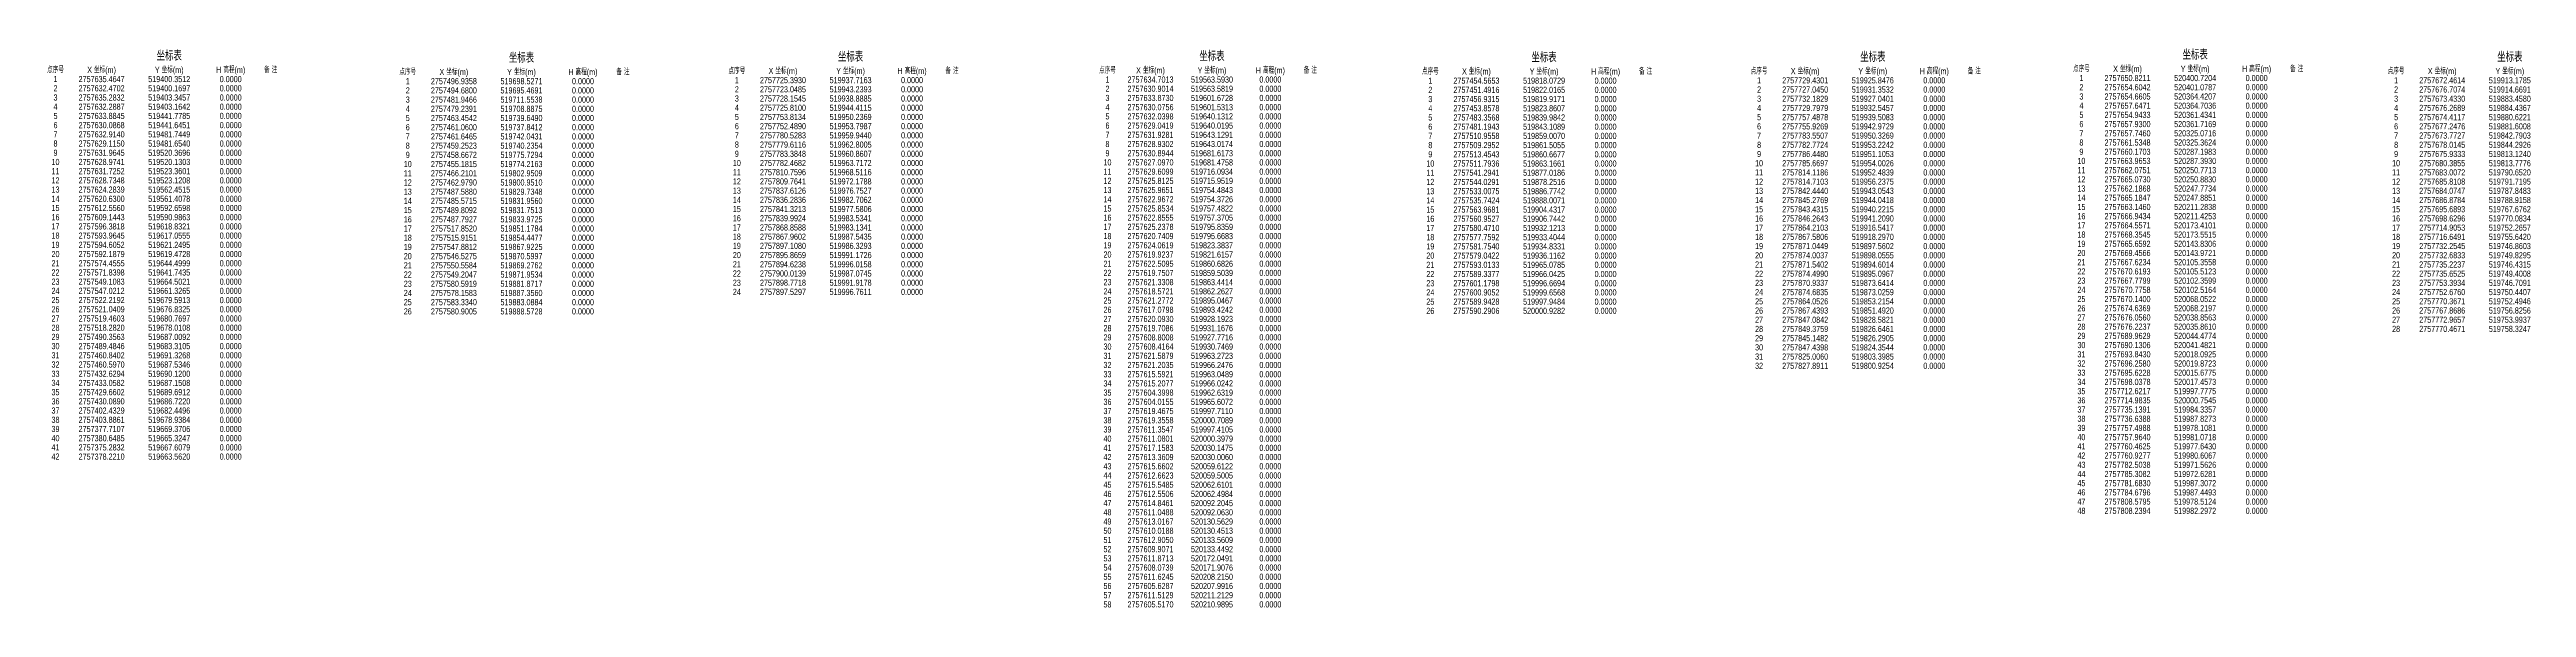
# Model space of a CAD drawing. Extents: x 0 to 558779, y 0 to 2762081.
# Drawn here: x 522115 to 523122, y 2756998 to 2757225 of the extents above; entities that cross this region are included whole.
import ezdxf
from ezdxf.enums import TextEntityAlignment as Align

# ---------------------------------------------------------------- set-up
doc = ezdxf.new("R2010")
doc.units = 0
doc.header["$LTSCALE"] = 20
doc.layers.add('坐标标注', color=6, linetype='Continuous', plot=False)
doc.styles.get("Standard").update_dxf_attribs({"font": 'fsdb_e.shx', "width": 0.7, "bigfont": 'hzdx.shx'})

msp = doc.modelspace()

# ---------------------------------------------------------------- texts
at = {"layer": '坐标标注', "color": 1, "width": 0.7}
for s, p in [('点序号', (522117.303, 2757216.739)), ('X 坐标(m)', (522136.053, 2757216.739)), ('Y 坐标(m)', (522163.553, 2757216.739)), ('H 高程(m)', (522188.553, 2757216.739)), ('备 注', (522204.803, 2757216.739)), ('点序号', (522394.373, 2757216.317)), ('X 坐标(m)', (522413.123, 2757216.317)), ('Y 坐标(m)', (522440.623, 2757216.317)), ('H 高程(m)', (522465.623, 2757216.317)), ('备 注', (522481.873, 2757216.317)), ('点序号', (522545.09, 2757216.551)), ('X 坐标(m)', (522562.59, 2757216.551)), ('Y 坐标(m)', (522587.59, 2757216.551)), ('H 高程(m)', (522611.34, 2757216.551)), ('备 注', (522627.59, 2757216.551)), ('点序号', (522941.143, 2757217.162)), ('X 坐标(m)', (522959.893, 2757217.162)), ('Y 坐标(m)', (522987.393, 2757217.162)), ('H 高程(m)', (523012.393, 2757217.162)), ('备 注', (523028.643, 2757217.162)), ('点序号', (523069.105, 2757216.243)), ('点序号', (522260.548, 2757215.884)), ('X 坐标(m)', (522279.298, 2757215.884)), ('Y 坐标(m)', (522306.798, 2757215.884)), ('H 高程(m)', (522331.798, 2757215.884)), ('备 注', (522348.048, 2757215.884)), ('点序号', (522676.38, 2757216.105)), ('X 坐标(m)', (522695.13, 2757216.105)), ('Y 坐标(m)', (522722.63, 2757216.105)), ('H 高程(m)', (522747.63, 2757216.105)), ('备 注', (522763.88, 2757216.105)), ('点序号', (522810.061, 2757216.226)), ('X 坐标(m)', (522828.811, 2757216.226)), ('Y 坐标(m)', (522856.311, 2757216.226)), ('H 高程(m)', (522881.311, 2757216.226)), ('备 注', (522897.561, 2757216.226)), ('X 坐标(m)', (523087.855, 2757216.243)), ('Y 坐标(m)', (523115.355, 2757216.243))]:
    msp.add_text(s, height=2.5, dxfattribs=at).set_placement(p, align=Align.MIDDLE_CENTER)
at = {"layer": '坐标标注', "color": 6, "width": 0.7}
for p in [(522163.553, 2757222.364), (522306.798, 2757221.509), (522440.623, 2757221.942), (522587.59, 2757222.176), (522722.63, 2757221.73), (522856.311, 2757221.851), (522987.393, 2757222.787), (523115.355, 2757221.868)]:
    msp.add_text('坐标表', height=3.75, dxfattribs=at).set_placement(p, align=Align.MIDDLE_CENTER)
at = {"layer": '坐标标注', "color": 2, "width": 0.7}
for s, p in [('2', (522117.303, 2757209.239)), ('1', (522117.303, 2757212.989)), ('2757635.4647', (522136.053, 2757212.989)), ('2757632.4702', (522136.053, 2757209.239)), ('519400.3512', (522163.553, 2757212.989)), ('519400.1697', (522163.553, 2757209.239)), ('0.0000', (522188.553, 2757212.989)), ('0.0000', (522188.553, 2757209.239)), ('2', (522260.548, 2757208.384)), ('1', (522260.548, 2757212.134)), ('2757496.9358', (522279.298, 2757212.134)), ('2757494.6800', (522279.298, 2757208.384)), ('519698.5271', (522306.798, 2757212.134)), ('519695.4691', (522306.798, 2757208.384)), ('0.0000', (522331.798, 2757212.134)), ('0.0000', (522331.798, 2757208.384)), ('2', (522394.373, 2757208.817)), ('1', (522394.373, 2757212.567)), ('2757725.3930', (522413.123, 2757212.567)), ('2757723.0485', (522413.123, 2757208.817)), ('519937.7163', (522440.623, 2757212.567)), ('519943.2393', (522440.623, 2757208.817)), ('0.0000', (522465.623, 2757212.567)), ('0.0000', (522465.623, 2757208.817)), ('2', (522545.09, 2757209.051)), ('1', (522545.09, 2757212.801)), ('2757634.7013', (522562.59, 2757212.801)), ('2757630.9014', (522562.59, 2757209.051)), ('519563.5930', (522587.59, 2757212.801)), ('519563.5819', (522587.59, 2757209.051)), ('0.0000', (522611.34, 2757212.801)), ('0.0000', (522611.34, 2757209.051)), ('2', (522676.38, 2757208.605)), ('1', (522676.38, 2757212.355)), ('2757454.5653', (522695.13, 2757212.355)), ('2757451.4916', (522695.13, 2757208.605)), ('519818.0729', (522722.63, 2757212.355)), ('519822.0165', (522722.63, 2757208.605)), ('0.0000', (522747.63, 2757212.355)), ('0.0000', (522747.63, 2757208.605)), ('2', (522810.061, 2757208.726)), ('1', (522810.061, 2757212.476)), ('2757729.4301', (522828.811, 2757212.476)), ('2757727.0450', (522828.811, 2757208.726)), ('519925.8476', (522856.311, 2757212.476)), ('519931.3532', (522856.311, 2757208.726)), ('0.0000', (522881.311, 2757212.476)), ('0.0000', (522881.311, 2757208.726)), ('2', (522941.143, 2757209.662)), ('1', (522941.143, 2757213.412)), ('2757650.8211', (522959.893, 2757213.412)), ('2757654.6042', (522959.893, 2757209.662)), ('520400.7204', (522987.393, 2757213.412)), ('520401.0787', (522987.393, 2757209.662)), ('0.0000', (523012.393, 2757213.412)), ('0.0000', (523012.393, 2757209.662)), ('2', (523069.105, 2757208.743)), ('1', (523069.105, 2757212.493)), ('2757672.4614', (523087.855, 2757212.493)), ('2757676.7074', (523087.855, 2757208.743)), ('519913.1785', (523115.355, 2757212.493)), ('519914.6691', (523115.355, 2757208.743)), ('4', (522117.303, 2757201.739)), ('3', (522117.303, 2757205.489)), ('5', (522117.303, 2757197.989)), ('2757635.2832', (522136.053, 2757205.489)), ('2757632.2887', (522136.053, 2757201.739)), ('2757633.8845', (522136.053, 2757197.989)), ('519403.3457', (522163.553, 2757205.489)), ('519403.1642', (522163.553, 2757201.739)), ('519441.7785', (522163.553, 2757197.989)), ('0.0000', (522188.553, 2757205.489)), ('0.0000', (522188.553, 2757201.739)), ('0.0000', (522188.553, 2757197.989)), ('4', (522260.548, 2757200.884)), ('3', (522260.548, 2757204.634)), ('5', (522260.548, 2757197.134)), ('2757481.9466', (522279.298, 2757204.634)), ('2757479.2391', (522279.298, 2757200.884)), ('2757463.4542', (522279.298, 2757197.134)), ('519711.5538', (522306.798, 2757204.634)), ('519708.8875', (522306.798, 2757200.884)), ('519739.6490', (522306.798, 2757197.134)), ('0.0000', (522331.798, 2757204.634)), ('0.0000', (522331.798, 2757200.884)), ('0.0000', (522331.798, 2757197.134)), ('4', (522394.373, 2757201.317)), ('3', (522394.373, 2757205.067)), ('5', (522394.373, 2757197.567)), ('2757728.1545', (522413.123, 2757205.067)), ('2757725.8100', (522413.123, 2757201.317)), ('2757753.8134', (522413.123, 2757197.567)), ('519938.8885', (522440.623, 2757205.067)), ('519944.4115', (522440.623, 2757201.317)), ('519950.2369', (522440.623, 2757197.567)), ('0.0000', (522465.623, 2757205.067)), ('0.0000', (522465.623, 2757201.317)), ('0.0000', (522465.623, 2757197.567)), ('4', (522545.09, 2757201.551)), ('3', (522545.09, 2757205.301)), ('5', (522545.09, 2757197.801)), ('2757633.8730', (522562.59, 2757205.301)), ('2757630.0756', (522562.59, 2757201.551)), ('2757632.0398', (522562.59, 2757197.801)), ('519601.6728', (522587.59, 2757205.301)), ('519601.5313', (522587.59, 2757201.551)), ('519640.1312', (522587.59, 2757197.801)), ('0.0000', (522611.34, 2757205.301)), ('0.0000', (522611.34, 2757201.551)), ('0.0000', (522611.34, 2757197.801)), ('4', (522676.38, 2757201.105)), ('3', (522676.38, 2757204.855)), ('5', (522676.38, 2757197.355)), ('2757456.9315', (522695.13, 2757204.855)), ('2757453.8578', (522695.13, 2757201.105)), ('2757483.3568', (522695.13, 2757197.355)), ('519819.9171', (522722.63, 2757204.855)), ('519823.8607', (522722.63, 2757201.105)), ('519839.9842', (522722.63, 2757197.355)), ('0.0000', (522747.63, 2757204.855)), ('0.0000', (522747.63, 2757201.105)), ('0.0000', (522747.63, 2757197.355)), ('4', (522810.061, 2757201.226)), ('3', (522810.061, 2757204.976)), ('5', (522810.061, 2757197.476)), ('2757732.1829', (522828.811, 2757204.976)), ('2757729.7979', (522828.811, 2757201.226)), ('2757757.4878', (522828.811, 2757197.476)), ('519927.0401', (522856.311, 2757204.976)), ('519932.5457', (522856.311, 2757201.226)), ('519939.5083', (522856.311, 2757197.476)), ('0.0000', (522881.311, 2757204.976)), ('0.0000', (522881.311, 2757201.226)), ('0.0000', (522881.311, 2757197.476)), ('4', (522941.143, 2757202.162)), ('3', (522941.143, 2757205.912)), ('5', (522941.143, 2757198.412)), ('2757654.6605', (522959.893, 2757205.912)), ('2757657.6471', (522959.893, 2757202.162)), ('2757654.9433', (522959.893, 2757198.412)), ('520364.4207', (522987.393, 2757205.912)), ('520364.7036', (522987.393, 2757202.162)), ('520361.4341', (522987.393, 2757198.412)), ('0.0000', (523012.393, 2757205.912)), ('0.0000', (523012.393, 2757202.162)), ('0.0000', (523012.393, 2757198.412)), ('4', (523069.105, 2757201.243)), ('3', (523069.105, 2757204.993)), ('5', (523069.105, 2757197.493)), ('2757673.4330', (523087.855, 2757204.993)), ('2757676.2689', (523087.855, 2757201.243)), ('2757674.4117', (523087.855, 2757197.493)), ('519883.4580', (523115.355, 2757204.993)), ('519884.4367', (523115.355, 2757201.243)), ('519880.6221', (523115.355, 2757197.493)), ('8', (522117.303, 2757186.739)), ('6', (522117.303, 2757194.239)), ('7', (522117.303, 2757190.489)), ('2757630.0868', (522136.053, 2757194.239)), ('2757632.9140', (522136.053, 2757190.489)), ('2757629.1150', (522136.053, 2757186.739)), ('519441.6451', (522163.553, 2757194.239)), ('519481.7449', (522163.553, 2757190.489)), ('519481.6540', (522163.553, 2757186.739)), ('0.0000', (522188.553, 2757194.239)), ('0.0000', (522188.553, 2757190.489)), ('0.0000', (522188.553, 2757186.739)), ('6', (522260.548, 2757193.384)), ('7', (522260.548, 2757189.634)), ('2757461.0600', (522279.298, 2757193.384)), ('2757461.6465', (522279.298, 2757189.634)), ('519737.8412', (522306.798, 2757193.384)), ('519742.0431', (522306.798, 2757189.634)), ('0.0000', (522331.798, 2757193.384)), ('0.0000', (522331.798, 2757189.634)), ('8', (522394.373, 2757186.317)), ('6', (522394.373, 2757193.817)), ('7', (522394.373, 2757190.067)), ('2757752.4890', (522413.123, 2757193.817)), ('2757780.5283', (522413.123, 2757190.067)), ('2757779.6116', (522413.123, 2757186.317)), ('519953.7987', (522440.623, 2757193.817)), ('519959.9440', (522440.623, 2757190.067)), ('519962.8005', (522440.623, 2757186.317)), ('0.0000', (522465.623, 2757193.817)), ('0.0000', (522465.623, 2757190.067)), ('0.0000', (522465.623, 2757186.317)), ('8', (522545.09, 2757186.551)), ('6', (522545.09, 2757194.051)), ('7', (522545.09, 2757190.301)), ('2757629.0419', (522562.59, 2757194.051)), ('2757631.9281', (522562.59, 2757190.301)), ('2757628.9302', (522562.59, 2757186.551)), ('519640.0195', (522587.59, 2757194.051)), ('519643.1291', (522587.59, 2757190.301)), ('519643.0174', (522587.59, 2757186.551)), ('0.0000', (522611.34, 2757194.051)), ('0.0000', (522611.34, 2757190.301)), ('0.0000', (522611.34, 2757186.551)), ('6', (522676.38, 2757193.605)), ('7', (522676.38, 2757189.855)), ('2757481.1943', (522695.13, 2757193.605)), ('2757510.9558', (522695.13, 2757189.855)), ('519843.1089', (522722.63, 2757193.605)), ('519859.0070', (522722.63, 2757189.855)), ('0.0000', (522747.63, 2757193.605)), ('0.0000', (522747.63, 2757189.855)), ('6', (522810.061, 2757193.726)), ('7', (522810.061, 2757189.976)), ('2757755.9269', (522828.811, 2757193.726)), ('2757783.5507', (522828.811, 2757189.976)), ('519942.9729', (522856.311, 2757193.726)), ('519950.3269', (522856.311, 2757189.976)), ('0.0000', (522881.311, 2757193.726)), ('0.0000', (522881.311, 2757189.976)), ('8', (522941.143, 2757187.162)), ('6', (522941.143, 2757194.662)), ('7', (522941.143, 2757190.912)), ('2757657.9300', (522959.893, 2757194.662)), ('2757657.7460', (522959.893, 2757190.912)), ('2757661.5348', (522959.893, 2757187.162)), ('520361.7169', (522987.393, 2757194.662)), ('520325.0716', (522987.393, 2757190.912)), ('520325.3624', (522987.393, 2757187.162)), ('0.0000', (523012.393, 2757194.662)), ('0.0000', (523012.393, 2757190.912)), ('0.0000', (523012.393, 2757187.162)), ('6', (523069.105, 2757193.743)), ('7', (523069.105, 2757189.993)), ('2757677.2476', (523087.855, 2757193.743)), ('2757673.7727', (523087.855, 2757189.993)), ('519881.6008', (523115.355, 2757193.743)), ('519842.7903', (523115.355, 2757189.993)), ('10', (522117.303, 2757179.239)), ('9', (522117.303, 2757182.989)), ('2757631.9645', (522136.053, 2757182.989)), ('2757628.9741', (522136.053, 2757179.239)), ('519520.3696', (522163.553, 2757182.989)), ('519520.1303', (522163.553, 2757179.239)), ('0.0000', (522188.553, 2757182.989)), ('0.0000', (522188.553, 2757179.239)), ('10', (522260.548, 2757178.384)), ('8', (522260.548, 2757185.884)), ('9', (522260.548, 2757182.134)), ('2757459.2523', (522279.298, 2757185.884)), ('2757458.6672', (522279.298, 2757182.134)), ('2757455.1815', (522279.298, 2757178.384)), ('519740.2354', (522306.798, 2757185.884)), ('519775.7294', (522306.798, 2757182.134)), ('519774.2163', (522306.798, 2757178.384)), ('0.0000', (522331.798, 2757185.884)), ('0.0000', (522331.798, 2757182.134)), ('0.0000', (522331.798, 2757178.384)), ('10', (522394.373, 2757178.817)), ('9', (522394.373, 2757182.567)), ('2757783.3848', (522413.123, 2757182.567)), ('2757782.4682', (522413.123, 2757178.817)), ('519960.8607', (522440.623, 2757182.567)), ('519963.7172', (522440.623, 2757178.817)), ('0.0000', (522465.623, 2757182.567)), ('0.0000', (522465.623, 2757178.817)), ('10', (522545.09, 2757179.051)), ('9', (522545.09, 2757182.801)), ('2757630.8944', (522562.59, 2757182.801)), ('2757627.0970', (522562.59, 2757179.051)), ('519681.6173', (522587.59, 2757182.801)), ('519681.4758', (522587.59, 2757179.051)), ('0.0000', (522611.34, 2757182.801)), ('0.0000', (522611.34, 2757179.051)), ('10', (522676.38, 2757178.605)), ('8', (522676.38, 2757186.105)), ('9', (522676.38, 2757182.355)), ('2757509.2952', (522695.13, 2757186.105)), ('2757513.4543', (522695.13, 2757182.355)), ('2757511.7936', (522695.13, 2757178.605)), ('519861.5055', (522722.63, 2757186.105)), ('519860.6677', (522722.63, 2757182.355)), ('519863.1661', (522722.63, 2757178.605)), ('0.0000', (522747.63, 2757186.105)), ('0.0000', (522747.63, 2757182.355)), ('0.0000', (522747.63, 2757178.605)), ('10', (522810.061, 2757178.726)), ('8', (522810.061, 2757186.226)), ('9', (522810.061, 2757182.476)), ('2757782.7724', (522828.811, 2757186.226)), ('2757786.4480', (522828.811, 2757182.476)), ('2757785.6697', (522828.811, 2757178.726)), ('519953.2242', (522856.311, 2757186.226)), ('519951.1053', (522856.311, 2757182.476)), ('519954.0026', (522856.311, 2757178.726)), ('0.0000', (522881.311, 2757186.226)), ('0.0000', (522881.311, 2757182.476)), ('0.0000', (522881.311, 2757178.726)), ('10', (522941.143, 2757179.662)), ('9', (522941.143, 2757183.412)), ('2757660.1703', (522959.893, 2757183.412)), ('2757663.9653', (522959.893, 2757179.662)), ('520287.1983', (522987.393, 2757183.412)), ('520287.3930', (522987.393, 2757179.662)), ('0.0000', (523012.393, 2757183.412)), ('0.0000', (523012.393, 2757179.662)), ('10', (523069.105, 2757178.743)), ('8', (523069.105, 2757186.243)), ('9', (523069.105, 2757182.493)), ('2757678.0145', (523087.855, 2757186.243)), ('2757675.9333', (523087.855, 2757182.493)), ('2757680.3855', (523087.855, 2757178.743)), ('519844.2926', (523115.355, 2757186.243)), ('519813.1240', (523115.355, 2757182.493)), ('519813.7776', (523115.355, 2757178.743)), ('11', (522117.303, 2757175.489)), ('12', (522117.303, 2757171.739)), ('13', (522117.303, 2757167.989)), ('2757631.7252', (522136.053, 2757175.489)), ('2757628.7348', (522136.053, 2757171.739)), ('2757624.2839', (522136.053, 2757167.989)), ('519523.3601', (522163.553, 2757175.489)), ('519523.1208', (522163.553, 2757171.739)), ('519562.4515', (522163.553, 2757167.989)), ('0.0000', (522188.553, 2757175.489)), ('0.0000', (522188.553, 2757171.739)), ('0.0000', (522188.553, 2757167.989)), ('11', (522260.548, 2757174.634)), ('12', (522260.548, 2757170.884)), ('13', (522260.548, 2757167.134)), ('2757466.2101', (522279.298, 2757174.634)), ('2757462.9790', (522279.298, 2757170.884)), ('2757487.5880', (522279.298, 2757167.134)), ('519802.9509', (522306.798, 2757174.634)), ('519800.9510', (522306.798, 2757170.884)), ('519829.7348', (522306.798, 2757167.134)), ('0.0000', (522331.798, 2757174.634)), ('0.0000', (522331.798, 2757170.884)), ('0.0000', (522331.798, 2757167.134)), ('11', (522394.373, 2757175.067)), ('12', (522394.373, 2757171.317)), ('13', (522394.373, 2757167.567)), ('2757810.7596', (522413.123, 2757175.067)), ('2757809.7641', (522413.123, 2757171.317)), ('2757837.6126', (522413.123, 2757167.567)), ('519968.5116', (522440.623, 2757175.067)), ('519972.1788', (522440.623, 2757171.317)), ('519976.7527', (522440.623, 2757167.567)), ('0.0000', (522465.623, 2757175.067)), ('0.0000', (522465.623, 2757171.317)), ('0.0000', (522465.623, 2757167.567)), ('11', (522545.09, 2757175.301)), ('12', (522545.09, 2757171.551)), ('13', (522545.09, 2757167.801)), ('2757629.6099', (522562.59, 2757175.301)), ('2757625.8125', (522562.59, 2757171.551)), ('2757625.9651', (522562.59, 2757167.801)), ('519716.0934', (522587.59, 2757175.301)), ('519715.9519', (522587.59, 2757171.551)), ('519754.4843', (522587.59, 2757167.801)), ('0.0000', (522611.34, 2757175.301)), ('0.0000', (522611.34, 2757171.551)), ('0.0000', (522611.34, 2757167.801)), ('11', (522676.38, 2757174.855)), ('12', (522676.38, 2757171.105)), ('13', (522676.38, 2757167.355)), ('2757541.2941', (522695.13, 2757174.855)), ('2757544.0291', (522695.13, 2757171.105)), ('2757533.0075', (522695.13, 2757167.355)), ('519877.0186', (522722.63, 2757174.855)), ('519878.2516', (522722.63, 2757171.105)), ('519886.7742', (522722.63, 2757167.355)), ('0.0000', (522747.63, 2757174.855)), ('0.0000', (522747.63, 2757171.105)), ('0.0000', (522747.63, 2757167.355)), ('11', (522810.061, 2757174.976)), ('12', (522810.061, 2757171.226)), ('13', (522810.061, 2757167.476)), ('2757814.1186', (522828.811, 2757174.976)), ('2757814.7103', (522828.811, 2757171.226)), ('2757842.4440', (522828.811, 2757167.476)), ('519952.4839', (522856.311, 2757174.976)), ('519956.2375', (522856.311, 2757171.226)), ('519943.0543', (522856.311, 2757167.476)), ('0.0000', (522881.311, 2757174.976)), ('0.0000', (522881.311, 2757171.226)), ('0.0000', (522881.311, 2757167.476)), ('11', (522941.143, 2757175.912)), ('12', (522941.143, 2757172.162)), ('13', (522941.143, 2757168.412)), ('2757662.0751', (522959.893, 2757175.912)), ('2757665.0730', (522959.893, 2757172.162)), ('2757662.1868', (522959.893, 2757168.412)), ('520250.7713', (522987.393, 2757175.912)), ('520250.8830', (522987.393, 2757172.162)), ('520247.7734', (522987.393, 2757168.412)), ('0.0000', (523012.393, 2757175.912)), ('0.0000', (523012.393, 2757172.162)), ('0.0000', (523012.393, 2757168.412)), ('11', (523069.105, 2757174.993)), ('12', (523069.105, 2757171.243)), ('13', (523069.105, 2757167.493)), ('2757683.0072', (523087.855, 2757174.993)), ('2757685.8108', (523087.855, 2757171.243)), ('2757684.0747', (523087.855, 2757167.493)), ('519790.6520', (523115.355, 2757174.993)), ('519791.7195', (523115.355, 2757171.243)), ('519787.8483', (523115.355, 2757167.493)), ('14', (522117.303, 2757164.239)), ('15', (522117.303, 2757160.489)), ('16', (522117.303, 2757156.739)), ('2757620.6300', (522136.053, 2757164.239)), ('2757612.5560', (522136.053, 2757160.489)), ('2757609.1443', (522136.053, 2757156.739)), ('519561.4078', (522163.553, 2757164.239)), ('519592.6598', (522163.553, 2757160.489)), ('519590.9863', (522163.553, 2757156.739)), ('0.0000', (522188.553, 2757164.239)), ('0.0000', (522188.553, 2757160.489)), ('0.0000', (522188.553, 2757156.739)), ('14', (522260.548, 2757163.384)), ('15', (522260.548, 2757159.634)), ('2757485.5715', (522279.298, 2757163.384)), ('2757489.8092', (522279.298, 2757159.634)), ('519831.9560', (522306.798, 2757163.384)), ('519831.7513', (522306.798, 2757159.634)), ('0.0000', (522331.798, 2757163.384)), ('0.0000', (522331.798, 2757159.634)), ('14', (522394.373, 2757163.817)), ('15', (522394.373, 2757160.067)), ('16', (522394.373, 2757156.317)), ('2757836.2836', (522413.123, 2757163.817)), ('2757841.3213', (522413.123, 2757160.067)), ('2757839.9924', (522413.123, 2757156.317)), ('519982.7062', (522440.623, 2757163.817)), ('519977.5806', (522440.623, 2757160.067)), ('519983.5341', (522440.623, 2757156.317)), ('0.0000', (522465.623, 2757163.817)), ('0.0000', (522465.623, 2757160.067)), ('0.0000', (522465.623, 2757156.317)), ('14', (522545.09, 2757164.051)), ('15', (522545.09, 2757160.301)), ('16', (522545.09, 2757156.551)), ('2757622.9672', (522562.59, 2757164.051)), ('2757625.8534', (522562.59, 2757160.301)), ('2757622.8555', (522562.59, 2757156.551)), ('519754.3726', (522587.59, 2757164.051)), ('519757.4822', (522587.59, 2757160.301)), ('519757.3705', (522587.59, 2757156.551)), ('0.0000', (522611.34, 2757164.051)), ('0.0000', (522611.34, 2757160.301)), ('0.0000', (522611.34, 2757156.551)), ('14', (522676.38, 2757163.605)), ('15', (522676.38, 2757159.855)), ('16', (522676.38, 2757156.105)), ('2757535.7424', (522695.13, 2757163.605)), ('2757563.9681', (522695.13, 2757159.855)), ('2757560.9527', (522695.13, 2757156.105)), ('519888.0071', (522722.63, 2757163.605)), ('519904.4317', (522722.63, 2757159.855)), ('519906.7442', (522722.63, 2757156.105)), ('0.0000', (522747.63, 2757163.605)), ('0.0000', (522747.63, 2757159.855)), ('0.0000', (522747.63, 2757156.105)), ('14', (522810.061, 2757163.726)), ('15', (522810.061, 2757159.976)), ('16', (522810.061, 2757156.226)), ('2757845.2769', (522828.811, 2757163.726)), ('2757843.4315', (522828.811, 2757159.976)), ('2757846.2643', (522828.811, 2757156.226)), ('519944.0418', (522856.311, 2757163.726)), ('519940.2215', (522856.311, 2757159.976)), ('519941.2090', (522856.311, 2757156.226)), ('0.0000', (522881.311, 2757163.726)), ('0.0000', (522881.311, 2757159.976)), ('0.0000', (522881.311, 2757156.226)), ('14', (522941.143, 2757164.662)), ('15', (522941.143, 2757160.912)), ('16', (522941.143, 2757157.162)), ('2757665.1847', (522959.893, 2757164.662)), ('2757663.1460', (522959.893, 2757160.912)), ('2757666.9434', (522959.893, 2757157.162)), ('520247.8851', (522987.393, 2757164.662)), ('520211.2838', (522987.393, 2757160.912)), ('520211.4253', (522987.393, 2757157.162)), ('0.0000', (523012.393, 2757164.662)), ('0.0000', (523012.393, 2757160.912)), ('0.0000', (523012.393, 2757157.162)), ('14', (523069.105, 2757163.743)), ('15', (523069.105, 2757159.993)), ('16', (523069.105, 2757156.243)), ('2757686.8784', (523087.855, 2757163.743)), ('2757695.6893', (523087.855, 2757159.993)), ('2757698.6296', (523087.855, 2757156.243)), ('519788.9158', (523115.355, 2757163.743)), ('519767.6762', (523115.355, 2757159.993)), ('519770.0834', (523115.355, 2757156.243)), ('17', (522117.303, 2757152.989)), ('18', (522117.303, 2757149.239)), ('2757596.3818', (522136.053, 2757152.989)), ('2757593.9645', (522136.053, 2757149.239)), ('519618.8321', (522163.553, 2757152.989)), ('519617.0555', (522163.553, 2757149.239)), ('0.0000', (522188.553, 2757152.989)), ('0.0000', (522188.553, 2757149.239)), ('16', (522260.548, 2757155.884)), ('17', (522260.548, 2757152.134)), ('18', (522260.548, 2757148.384)), ('2757487.7927', (522279.298, 2757155.884)), ('2757517.8520', (522279.298, 2757152.134)), ('2757515.9151', (522279.298, 2757148.384)), ('519833.9725', (522306.798, 2757155.884)), ('519851.1784', (522306.798, 2757152.134)), ('519854.4477', (522306.798, 2757148.384)), ('0.0000', (522331.798, 2757155.884)), ('0.0000', (522331.798, 2757152.134)), ('0.0000', (522331.798, 2757148.384)), ('17', (522394.373, 2757152.567)), ('18', (522394.373, 2757148.817)), ('2757868.8588', (522413.123, 2757152.567)), ('2757867.9602', (522413.123, 2757148.817)), ('519983.1341', (522440.623, 2757152.567)), ('519987.5435', (522440.623, 2757148.817)), ('0.0000', (522465.623, 2757152.567)), ('0.0000', (522465.623, 2757148.817)), ('17', (522545.09, 2757152.801)), ('18', (522545.09, 2757149.051)), ('2757625.2378', (522562.59, 2757152.801)), ('2757620.7409', (522562.59, 2757149.051)), ('519795.8359', (522587.59, 2757152.801)), ('519795.6683', (522587.59, 2757149.051)), ('0.0000', (522611.34, 2757152.801)), ('0.0000', (522611.34, 2757149.051)), ('17', (522676.38, 2757152.355)), ('18', (522676.38, 2757148.605)), ('2757580.4710', (522695.13, 2757152.355)), ('2757577.7592', (522695.13, 2757148.605)), ('519932.1213', (522722.63, 2757152.355)), ('519933.4044', (522722.63, 2757148.605)), ('0.0000', (522747.63, 2757152.355)), ('0.0000', (522747.63, 2757148.605)), ('17', (522810.061, 2757152.476)), ('18', (522810.061, 2757148.726)), ('2757864.2103', (522828.811, 2757152.476)), ('2757867.5806', (522828.811, 2757148.726)), ('519916.5417', (522856.311, 2757152.476)), ('519918.2970', (522856.311, 2757148.726)), ('0.0000', (522881.311, 2757152.476)), ('0.0000', (522881.311, 2757148.726)), ('17', (522941.143, 2757153.412)), ('18', (522941.143, 2757149.662)), ('2757664.5571', (522959.893, 2757153.412)), ('2757668.3545', (522959.893, 2757149.662)), ('520173.4101', (522987.393, 2757153.412)), ('520173.5515', (522987.393, 2757149.662)), ('0.0000', (523012.393, 2757153.412)), ('0.0000', (523012.393, 2757149.662)), ('17', (523069.105, 2757152.493)), ('18', (523069.105, 2757148.743)), ('2757714.9053', (523087.855, 2757152.493)), ('2757716.6491', (523087.855, 2757148.743)), ('519752.2657', (523115.355, 2757152.493)), ('519755.6420', (523115.355, 2757148.743)), ('20', (522117.303, 2757141.739)), ('21', (522117.303, 2757137.989)), ('19', (522117.303, 2757145.489)), ('2757594.6052', (522136.053, 2757145.489)), ('2757592.1879', (522136.053, 2757141.739)), ('2757574.4555', (522136.053, 2757137.989)), ('519621.2495', (522163.553, 2757145.489)), ('519619.4728', (522163.553, 2757141.739)), ('519644.4999', (522163.553, 2757137.989)), ('0.0000', (522188.553, 2757145.489)), ('0.0000', (522188.553, 2757141.739)), ('0.0000', (522188.553, 2757137.989)), ('20', (522260.548, 2757140.884)), ('21', (522260.548, 2757137.134)), ('19', (522260.548, 2757144.634)), ('2757547.8812', (522279.298, 2757144.634)), ('2757546.5275', (522279.298, 2757140.884)), ('2757550.5584', (522279.298, 2757137.134)), ('519867.9225', (522306.798, 2757144.634)), ('519870.5997', (522306.798, 2757140.884)), ('519869.2762', (522306.798, 2757137.134)), ('0.0000', (522331.798, 2757144.634)), ('0.0000', (522331.798, 2757140.884)), ('0.0000', (522331.798, 2757137.134)), ('20', (522394.373, 2757141.317)), ('21', (522394.373, 2757137.567)), ('19', (522394.373, 2757145.067)), ('2757897.1080', (522413.123, 2757145.067)), ('2757895.8659', (522413.123, 2757141.317)), ('2757894.6238', (522413.123, 2757137.567)), ('519986.3293', (522440.623, 2757145.067)), ('519991.1726', (522440.623, 2757141.317)), ('519996.0158', (522440.623, 2757137.567)), ('0.0000', (522465.623, 2757145.067)), ('0.0000', (522465.623, 2757141.317)), ('0.0000', (522465.623, 2757137.567)), ('20', (522545.09, 2757141.551)), ('21', (522545.09, 2757137.801)), ('19', (522545.09, 2757145.301)), ('2757624.0619', (522562.59, 2757145.301)), ('2757619.9237', (522562.59, 2757141.551)), ('2757622.5095', (522562.59, 2757137.801)), ('519823.3837', (522587.59, 2757145.301)), ('519821.6157', (522587.59, 2757141.551)), ('519860.6826', (522587.59, 2757137.801)), ('0.0000', (522611.34, 2757145.301)), ('0.0000', (522611.34, 2757141.551)), ('0.0000', (522611.34, 2757137.801)), ('20', (522676.38, 2757141.105)), ('21', (522676.38, 2757137.355)), ('19', (522676.38, 2757144.855)), ('2757581.7540', (522695.13, 2757144.855)), ('2757579.0422', (522695.13, 2757141.105)), ('2757593.0133', (522695.13, 2757137.355)), ('519934.8331', (522722.63, 2757144.855)), ('519936.1162', (522722.63, 2757141.105)), ('519965.0785', (522722.63, 2757137.355)), ('0.0000', (522747.63, 2757144.855)), ('0.0000', (522747.63, 2757141.105)), ('0.0000', (522747.63, 2757137.355)), ('20', (522810.061, 2757141.226)), ('21', (522810.061, 2757137.476)), ('19', (522810.061, 2757144.976)), ('2757871.0449', (522828.811, 2757144.976)), ('2757874.0037', (522828.811, 2757141.226)), ('2757871.5402', (522828.811, 2757137.476)), ('519897.5602', (522856.311, 2757144.976)), ('519898.0555', (522856.311, 2757141.226)), ('519894.6014', (522856.311, 2757137.476)), ('0.0000', (522881.311, 2757144.976)), ('0.0000', (522881.311, 2757141.226)), ('0.0000', (522881.311, 2757137.476)), ('20', (522941.143, 2757142.162)), ('21', (522941.143, 2757138.412)), ('19', (522941.143, 2757145.912)), ('2757665.6592', (522959.893, 2757145.912)), ('2757669.4566', (522959.893, 2757142.162)), ('2757667.6234', (522959.893, 2757138.412)), ('520143.8306', (522987.393, 2757145.912)), ('520143.9721', (522987.393, 2757142.162)), ('520105.3558', (522987.393, 2757138.412)), ('0.0000', (523012.393, 2757145.912)), ('0.0000', (523012.393, 2757142.162)), ('0.0000', (523012.393, 2757138.412)), ('20', (523069.105, 2757141.243)), ('21', (523069.105, 2757137.493)), ('19', (523069.105, 2757144.993)), ('2757732.2545', (523087.855, 2757144.993)), ('2757732.6833', (523087.855, 2757141.243)), ('2757735.2237', (523087.855, 2757137.493)), ('519746.8603', (523115.355, 2757144.993)), ('519749.8295', (523115.355, 2757141.243)), ('519746.4315', (523115.355, 2757137.493)), ('22', (522117.303, 2757134.239)), ('23', (522117.303, 2757130.489)), ('24', (522117.303, 2757126.739)), ('2757571.8398', (522136.053, 2757134.239)), ('2757549.1083', (522136.053, 2757130.489)), ('2757547.0212', (522136.053, 2757126.739)), ('519641.7435', (522163.553, 2757134.239)), ('519664.5021', (522163.553, 2757130.489)), ('519661.3265', (522163.553, 2757126.739)), ('0.0000', (522188.553, 2757134.239)), ('0.0000', (522188.553, 2757130.489)), ('0.0000', (522188.553, 2757126.739)), ('22', (522260.548, 2757133.384)), ('23', (522260.548, 2757129.634)), ('24', (522260.548, 2757125.884)), ('2757549.2047', (522279.298, 2757133.384)), ('2757580.5919', (522279.298, 2757129.634)), ('2757578.1583', (522279.298, 2757125.884)), ('519871.9534', (522306.798, 2757133.384)), ('519881.8717', (522306.798, 2757129.634)), ('519887.3560', (522306.798, 2757125.884)), ('0.0000', (522331.798, 2757133.384)), ('0.0000', (522331.798, 2757129.634)), ('0.0000', (522331.798, 2757125.884)), ('22', (522394.373, 2757133.817)), ('23', (522394.373, 2757130.067)), ('24', (522394.373, 2757126.317)), ('2757900.0139', (522413.123, 2757133.817)), ('2757898.7718', (522413.123, 2757130.067)), ('2757897.5297', (522413.123, 2757126.317)), ('519987.0745', (522440.623, 2757133.817)), ('519991.9178', (522440.623, 2757130.067)), ('519996.7611', (522440.623, 2757126.317)), ('0.0000', (522465.623, 2757133.817)), ('0.0000', (522465.623, 2757130.067)), ('0.0000', (522465.623, 2757126.317)), ('22', (522545.09, 2757134.051)), ('23', (522545.09, 2757130.301)), ('24', (522545.09, 2757126.551)), ('2757619.7507', (522562.59, 2757134.051)), ('2757621.3308', (522562.59, 2757130.301)), ('2757618.5721', (522562.59, 2757126.551)), ('519859.5039', (522587.59, 2757134.051)), ('519863.4414', (522587.59, 2757130.301)), ('519862.2627', (522587.59, 2757126.551)), ('0.0000', (522611.34, 2757134.051)), ('0.0000', (522611.34, 2757130.301)), ('0.0000', (522611.34, 2757126.551)), ('22', (522676.38, 2757133.605)), ('23', (522676.38, 2757129.855)), ('24', (522676.38, 2757126.105)), ('2757589.3377', (522695.13, 2757133.605)), ('2757601.1798', (522695.13, 2757129.855)), ('2757600.9052', (522695.13, 2757126.105)), ('519966.0425', (522722.63, 2757133.605)), ('519996.6694', (522722.63, 2757129.855)), ('519999.6568', (522722.63, 2757126.105)), ('0.0000', (522747.63, 2757133.605)), ('0.0000', (522747.63, 2757129.855)), ('0.0000', (522747.63, 2757126.105)), ('22', (522810.061, 2757133.726)), ('23', (522810.061, 2757129.976)), ('24', (522810.061, 2757126.226)), ('2757874.4990', (522828.811, 2757133.726)), ('2757870.9337', (522828.811, 2757129.976)), ('2757874.6835', (522828.811, 2757126.226)), ('519895.0967', (522856.311, 2757133.726)), ('519873.6414', (522856.311, 2757129.976)), ('519873.0259', (522856.311, 2757126.226)), ('0.0000', (522881.311, 2757133.726)), ('0.0000', (522881.311, 2757129.976)), ('0.0000', (522881.311, 2757126.226)), ('22', (522941.143, 2757134.662)), ('23', (522941.143, 2757130.912)), ('24', (522941.143, 2757127.162)), ('2757670.6193', (522959.893, 2757134.662)), ('2757667.7799', (522959.893, 2757130.912)), ('2757670.7758', (522959.893, 2757127.162)), ('520105.5123', (522987.393, 2757134.662)), ('520102.3599', (522987.393, 2757130.912)), ('520102.5164', (522987.393, 2757127.162)), ('0.0000', (523012.393, 2757134.662)), ('0.0000', (523012.393, 2757130.912)), ('0.0000', (523012.393, 2757127.162)), ('22', (523069.105, 2757133.743)), ('23', (523069.105, 2757129.993)), ('24', (523069.105, 2757126.243)), ('2757735.6525', (523087.855, 2757133.743)), ('2757753.3934', (523087.855, 2757129.993)), ('2757752.6760', (523087.855, 2757126.243)), ('519749.4008', (523115.355, 2757133.743)), ('519746.7091', (523115.355, 2757129.993)), ('519750.4407', (523115.355, 2757126.243)), ('25', (522117.303, 2757122.989)), ('26', (522117.303, 2757119.239)), ('2757522.2192', (522136.053, 2757122.989)), ('2757521.0409', (522136.053, 2757119.239)), ('519679.5913', (522163.553, 2757122.989)), ('519676.8325', (522163.553, 2757119.239)), ('0.0000', (522188.553, 2757122.989)), ('0.0000', (522188.553, 2757119.239)), ('25', (522260.548, 2757122.134)), ('26', (522260.548, 2757118.384)), ('2757583.3340', (522279.298, 2757122.134)), ('2757580.9005', (522279.298, 2757118.384)), ('519883.0884', (522306.798, 2757122.134)), ('519888.5728', (522306.798, 2757118.384)), ('0.0000', (522331.798, 2757122.134)), ('0.0000', (522331.798, 2757118.384)), ('25', (522545.09, 2757122.801)), ('26', (522545.09, 2757119.051)), ('2757621.2772', (522562.59, 2757122.801)), ('2757617.0798', (522562.59, 2757119.051)), ('519895.0467', (522587.59, 2757122.801)), ('519893.4242', (522587.59, 2757119.051)), ('0.0000', (522611.34, 2757122.801)), ('0.0000', (522611.34, 2757119.051)), ('25', (522676.38, 2757122.355)), ('26', (522676.38, 2757118.605)), ('2757589.9428', (522695.13, 2757122.355)), ('2757590.2906', (522695.13, 2757118.605)), ('519997.9484', (522722.63, 2757122.355)), ('520000.9282', (522722.63, 2757118.605)), ('0.0000', (522747.63, 2757122.355)), ('0.0000', (522747.63, 2757118.605)), ('25', (522810.061, 2757122.476)), ('26', (522810.061, 2757118.726)), ('2757864.0526', (522828.811, 2757122.476)), ('2757867.4393', (522828.811, 2757118.726)), ('519853.2154', (522856.311, 2757122.476)), ('519851.4920', (522856.311, 2757118.726)), ('0.0000', (522881.311, 2757122.476)), ('0.0000', (522881.311, 2757118.726)), ('25', (522941.143, 2757123.412)), ('26', (522941.143, 2757119.662)), ('27', (522941.143, 2757115.912)), ('2757670.1400', (522959.893, 2757123.412)), ('2757674.6369', (522959.893, 2757119.662)), ('2757676.0560', (522959.893, 2757115.912)), ('520068.0522', (522987.393, 2757123.412)), ('520068.2197', (522987.393, 2757119.662)), ('520038.8563', (522987.393, 2757115.912)), ('0.0000', (523012.393, 2757123.412)), ('0.0000', (523012.393, 2757119.662)), ('0.0000', (523012.393, 2757115.912)), ('25', (523069.105, 2757122.493)), ('26', (523069.105, 2757118.743)), ('2757770.3671', (523087.855, 2757122.493)), ('2757767.8686', (523087.855, 2757118.743)), ('519752.4946', (523115.355, 2757122.493)), ('519756.8256', (523115.355, 2757118.743)), ('27', (522117.303, 2757115.489)), ('28', (522117.303, 2757111.739)), ('29', (522117.303, 2757107.989)), ('2757519.4603', (522136.053, 2757115.489)), ('2757518.2820', (522136.053, 2757111.739)), ('2757490.3563', (522136.053, 2757107.989)), ('519680.7697', (522163.553, 2757115.489)), ('519678.0108', (522163.553, 2757111.739)), ('519687.0092', (522163.553, 2757107.989)), ('0.0000', (522188.553, 2757115.489)), ('0.0000', (522188.553, 2757111.739)), ('0.0000', (522188.553, 2757107.989)), ('27', (522545.09, 2757115.301)), ('28', (522545.09, 2757111.551)), ('29', (522545.09, 2757107.801)), ('2757620.0930', (522562.59, 2757115.301)), ('2757619.7086', (522562.59, 2757111.551)), ('2757608.8008', (522562.59, 2757107.801)), ('519928.1923', (522587.59, 2757115.301)), ('519931.1676', (522587.59, 2757111.551)), ('519927.7716', (522587.59, 2757107.801)), ('0.0000', (522611.34, 2757115.301)), ('0.0000', (522611.34, 2757111.551)), ('0.0000', (522611.34, 2757107.801)), ('27', (522810.061, 2757114.976)), ('28', (522810.061, 2757111.226)), ('29', (522810.061, 2757107.476)), ('2757847.0842', (522828.811, 2757114.976)), ('2757849.3759', (522828.811, 2757111.226)), ('2757845.1482', (522828.811, 2757107.476)), ('519828.5821', (522856.311, 2757114.976)), ('519826.6461', (522856.311, 2757111.226)), ('519826.2905', (522856.311, 2757107.476)), ('0.0000', (522881.311, 2757114.976)), ('0.0000', (522881.311, 2757111.226)), ('0.0000', (522881.311, 2757107.476)), ('28', (522941.143, 2757112.162)), ('29', (522941.143, 2757108.412)), ('2757676.2237', (522959.893, 2757112.162)), ('2757689.9629', (522959.893, 2757108.412)), ('520035.8610', (522987.393, 2757112.162)), ('520044.4774', (522987.393, 2757108.412)), ('0.0000', (523012.393, 2757112.162)), ('0.0000', (523012.393, 2757108.412)), ('27', (523069.105, 2757114.993)), ('28', (523069.105, 2757111.243)), ('2757772.9657', (523087.855, 2757114.993)), ('2757770.4671', (523087.855, 2757111.243)), ('519753.9937', (523115.355, 2757114.993)), ('519758.3247', (523115.355, 2757111.243)), ('30', (522117.303, 2757104.239)), ('31', (522117.303, 2757100.489)), ('32', (522117.303, 2757096.739)), ('2757489.4846', (522136.053, 2757104.239)), ('2757460.8402', (522136.053, 2757100.489)), ('2757460.5970', (522136.053, 2757096.739)), ('519683.3105', (522163.553, 2757104.239)), ('519691.3268', (522163.553, 2757100.489)), ('519687.5346', (522163.553, 2757096.739)), ('0.0000', (522188.553, 2757104.239)), ('0.0000', (522188.553, 2757100.489)), ('0.0000', (522188.553, 2757096.739)), ('30', (522545.09, 2757104.051)), ('31', (522545.09, 2757100.301)), ('32', (522545.09, 2757096.551)), ('2757608.4164', (522562.59, 2757104.051)), ('2757621.5879', (522562.59, 2757100.301)), ('2757621.2035', (522562.59, 2757096.551)), ('519930.7469', (522587.59, 2757104.051)), ('519963.2723', (522587.59, 2757100.301)), ('519966.2476', (522587.59, 2757096.551)), ('0.0000', (522611.34, 2757104.051)), ('0.0000', (522611.34, 2757100.301)), ('0.0000', (522611.34, 2757096.551)), ('30', (522810.061, 2757103.726)), ('31', (522810.061, 2757099.976)), ('32', (522810.061, 2757096.226)), ('2757847.4398', (522828.811, 2757103.726)), ('2757825.0060', (522828.811, 2757099.976)), ('2757827.8911', (522828.811, 2757096.226)), ('519824.3544', (522856.311, 2757103.726)), ('519803.3985', (522856.311, 2757099.976)), ('519800.9254', (522856.311, 2757096.226)), ('0.0000', (522881.311, 2757103.726)), ('0.0000', (522881.311, 2757099.976)), ('0.0000', (522881.311, 2757096.226)), ('30', (522941.143, 2757104.662)), ('31', (522941.143, 2757100.912)), ('32', (522941.143, 2757097.162)), ('2757690.1306', (522959.893, 2757104.662)), ('2757693.8430', (522959.893, 2757100.912)), ('2757696.2580', (522959.893, 2757097.162)), ('520041.4821', (522987.393, 2757104.662)), ('520018.0925', (522987.393, 2757100.912)), ('520019.8723', (522987.393, 2757097.162)), ('0.0000', (523012.393, 2757104.662)), ('0.0000', (523012.393, 2757100.912)), ('0.0000', (523012.393, 2757097.162)), ('33', (522117.303, 2757092.989)), ('34', (522117.303, 2757089.239)), ('2757432.6294', (522136.053, 2757092.989)), ('2757433.0582', (522136.053, 2757089.239)), ('519690.1200', (522163.553, 2757092.989)), ('519687.1508', (522163.553, 2757089.239)), ('0.0000', (522188.553, 2757092.989)), ('0.0000', (522188.553, 2757089.239)), ('33', (522545.09, 2757092.801)), ('34', (522545.09, 2757089.051)), ('2757615.5921', (522562.59, 2757092.801)), ('2757615.2077', (522562.59, 2757089.051)), ('519963.0489', (522587.59, 2757092.801)), ('519966.0242', (522587.59, 2757089.051)), ('0.0000', (522611.34, 2757092.801)), ('0.0000', (522611.34, 2757089.051)), ('33', (522941.143, 2757093.412)), ('34', (522941.143, 2757089.662)), ('35', (522941.143, 2757085.912)), ('2757695.6228', (522959.893, 2757093.412)), ('2757698.0378', (522959.893, 2757089.662)), ('2757712.6217', (522959.893, 2757085.912)), ('520015.6775', (522987.393, 2757093.412)), ('520017.4573', (522987.393, 2757089.662)), ('519997.7775', (522987.393, 2757085.912)), ('0.0000', (523012.393, 2757093.412)), ('0.0000', (523012.393, 2757089.662)), ('0.0000', (523012.393, 2757085.912)), ('35', (522117.303, 2757085.489)), ('36', (522117.303, 2757081.739)), ('37', (522117.303, 2757077.989)), ('2757429.6602', (522136.053, 2757085.489)), ('2757430.0890', (522136.053, 2757081.739)), ('2757402.4329', (522136.053, 2757077.989)), ('519689.6912', (522163.553, 2757085.489)), ('519686.7220', (522163.553, 2757081.739)), ('519682.4496', (522163.553, 2757077.989)), ('0.0000', (522188.553, 2757085.489)), ('0.0000', (522188.553, 2757081.739)), ('0.0000', (522188.553, 2757077.989)), ('35', (522545.09, 2757085.301)), ('36', (522545.09, 2757081.551)), ('37', (522545.09, 2757077.801)), ('2757604.3998', (522562.59, 2757085.301)), ('2757604.0155', (522562.59, 2757081.551)), ('2757619.4675', (522562.59, 2757077.801)), ('519962.6319', (522587.59, 2757085.301)), ('519965.6072', (522587.59, 2757081.551)), ('519997.7110', (522587.59, 2757077.801)), ('0.0000', (522611.34, 2757085.301)), ('0.0000', (522611.34, 2757081.551)), ('0.0000', (522611.34, 2757077.801)), ('36', (522941.143, 2757082.162)), ('37', (522941.143, 2757078.412)), ('2757714.9835', (522959.893, 2757082.162)), ('2757735.1391', (522959.893, 2757078.412)), ('520000.7545', (522987.393, 2757082.162)), ('519984.3357', (522987.393, 2757078.412)), ('0.0000', (523012.393, 2757082.162)), ('0.0000', (523012.393, 2757078.412)), ('40', (522117.303, 2757066.739)), ('38', (522117.303, 2757074.239)), ('39', (522117.303, 2757070.489)), ('2757403.8861', (522136.053, 2757074.239)), ('2757377.7107', (522136.053, 2757070.489)), ('2757380.6485', (522136.053, 2757066.739)), ('519678.9384', (522163.553, 2757074.239)), ('519669.3706', (522163.553, 2757070.489)), ('519665.3247', (522163.553, 2757066.739)), ('0.0000', (522188.553, 2757074.239)), ('0.0000', (522188.553, 2757070.489)), ('0.0000', (522188.553, 2757066.739)), ('40', (522545.09, 2757066.551)), ('38', (522545.09, 2757074.051)), ('39', (522545.09, 2757070.301)), ('2757619.3558', (522562.59, 2757074.051)), ('2757611.3547', (522562.59, 2757070.301)), ('2757611.0801', (522562.59, 2757066.551)), ('520000.7089', (522587.59, 2757074.051)), ('519997.4105', (522587.59, 2757070.301)), ('520000.3979', (522587.59, 2757066.551)), ('0.0000', (522611.34, 2757074.051)), ('0.0000', (522611.34, 2757070.301)), ('0.0000', (522611.34, 2757066.551)), ('40', (522941.143, 2757067.162)), ('38', (522941.143, 2757074.662)), ('39', (522941.143, 2757070.912)), ('2757736.6388', (522959.893, 2757074.662)), ('2757757.4988', (522959.893, 2757070.912)), ('2757757.9640', (522959.893, 2757067.162)), ('519987.8273', (522987.393, 2757074.662)), ('519978.1081', (522987.393, 2757070.912)), ('519981.0718', (522987.393, 2757067.162)), ('0.0000', (523012.393, 2757074.662)), ('0.0000', (523012.393, 2757070.912)), ('0.0000', (523012.393, 2757067.162)), ('41', (522117.303, 2757062.989)), ('42', (522117.303, 2757059.239)), ('2757375.2832', (522136.053, 2757062.989)), ('2757378.2210', (522136.053, 2757059.239)), ('519667.6079', (522163.553, 2757062.989)), ('519663.5620', (522163.553, 2757059.239)), ('0.0000', (522188.553, 2757062.989)), ('0.0000', (522188.553, 2757059.239)), ('41', (522545.09, 2757062.801)), ('42', (522545.09, 2757059.051)), ('2757617.1583', (522562.59, 2757062.801)), ('2757613.3609', (522562.59, 2757059.051)), ('520030.1475', (522587.59, 2757062.801)), ('520030.0060', (522587.59, 2757059.051)), ('0.0000', (522611.34, 2757062.801)), ('0.0000', (522611.34, 2757059.051)), ('41', (522941.143, 2757063.412)), ('42', (522941.143, 2757059.662)), ('43', (522941.143, 2757055.912)), ('2757760.4625', (522959.893, 2757063.412)), ('2757760.9277', (522959.893, 2757059.662)), ('2757782.5038', (522959.893, 2757055.912)), ('519977.6430', (522987.393, 2757063.412)), ('519980.6067', (522987.393, 2757059.662)), ('519971.5626', (522987.393, 2757055.912)), ('0.0000', (523012.393, 2757063.412)), ('0.0000', (523012.393, 2757059.662)), ('0.0000', (523012.393, 2757055.912)), ('43', (522545.09, 2757055.301)), ('44', (522545.09, 2757051.551)), ('45', (522545.09, 2757047.801)), ('2757615.6602', (522562.59, 2757055.301)), ('2757612.6623', (522562.59, 2757051.551)), ('2757615.5485', (522562.59, 2757047.801)), ('520059.6122', (522587.59, 2757055.301)), ('520059.5005', (522587.59, 2757051.551)), ('520062.6101', (522587.59, 2757047.801)), ('0.0000', (522611.34, 2757055.301)), ('0.0000', (522611.34, 2757051.551)), ('0.0000', (522611.34, 2757047.801)), ('44', (522941.143, 2757052.162)), ('45', (522941.143, 2757048.412)), ('2757785.3082', (522959.893, 2757052.162)), ('2757781.6830', (522959.893, 2757048.412)), ('519972.6281', (522987.393, 2757052.162)), ('519987.3072', (522987.393, 2757048.412)), ('0.0000', (523012.393, 2757052.162)), ('0.0000', (523012.393, 2757048.412)), ('46', (522545.09, 2757044.051)), ('47', (522545.09, 2757040.301)), ('48', (522545.09, 2757036.551)), ('2757612.5506', (522562.59, 2757044.051)), ('2757614.8461', (522562.59, 2757040.301)), ('2757611.0488', (522562.59, 2757036.551)), ('520062.4984', (522587.59, 2757044.051)), ('520092.2045', (522587.59, 2757040.301)), ('520092.0630', (522587.59, 2757036.551)), ('0.0000', (522611.34, 2757044.051)), ('0.0000', (522611.34, 2757040.301)), ('0.0000', (522611.34, 2757036.551)), ('46', (522941.143, 2757044.662)), ('47', (522941.143, 2757040.912)), ('48', (522941.143, 2757037.162)), ('2757784.6796', (522959.893, 2757044.662)), ('2757808.5795', (522959.893, 2757040.912)), ('2757808.2394', (522959.893, 2757037.162)), ('519987.4493', (522987.393, 2757044.662)), ('519978.5124', (522987.393, 2757040.912)), ('519982.2972', (522987.393, 2757037.162)), ('0.0000', (523012.393, 2757044.662)), ('0.0000', (523012.393, 2757040.912)), ('0.0000', (523012.393, 2757037.162)), ('49', (522545.09, 2757032.801)), ('50', (522545.09, 2757029.051)), ('51', (522545.09, 2757025.301)), ('2757613.0167', (522562.59, 2757032.801)), ('2757610.0188', (522562.59, 2757029.051)), ('2757612.9050', (522562.59, 2757025.301)), ('520130.5629', (522587.59, 2757032.801)), ('520130.4513', (522587.59, 2757029.051)), ('520133.5609', (522587.59, 2757025.301)), ('0.0000', (522611.34, 2757032.801)), ('0.0000', (522611.34, 2757029.051)), ('0.0000', (522611.34, 2757025.301)), ('52', (522545.09, 2757021.551)), ('53', (522545.09, 2757017.801)), ('2757609.9071', (522562.59, 2757021.551)), ('2757611.8713', (522562.59, 2757017.801)), ('520133.4492', (522587.59, 2757021.551)), ('520172.0491', (522587.59, 2757017.801)), ('0.0000', (522611.34, 2757021.551)), ('0.0000', (522611.34, 2757017.801)), ('54', (522545.09, 2757014.051)), ('55', (522545.09, 2757010.301)), ('56', (522545.09, 2757006.551)), ('2757608.0739', (522562.59, 2757014.051)), ('2757611.6245', (522562.59, 2757010.301)), ('2757605.6287', (522562.59, 2757006.551)), ('520171.9076', (522587.59, 2757014.051)), ('520208.2150', (522587.59, 2757010.301)), ('520207.9916', (522587.59, 2757006.551)), ('0.0000', (522611.34, 2757014.051)), ('0.0000', (522611.34, 2757010.301)), ('0.0000', (522611.34, 2757006.551)), ('57', (522545.09, 2757002.801)), ('58', (522545.09, 2756999.051)), ('2757611.5129', (522562.59, 2757002.801)), ('2757605.5170', (522562.59, 2756999.051)), ('520211.2129', (522587.59, 2757002.801)), ('520210.9895', (522587.59, 2756999.051)), ('0.0000', (522611.34, 2757002.801)), ('0.0000', (522611.34, 2756999.051))]:
    msp.add_text(s, height=2.5, dxfattribs=at).set_placement(p, align=Align.MIDDLE_CENTER)

doc.saveas('drawing.dxf')
